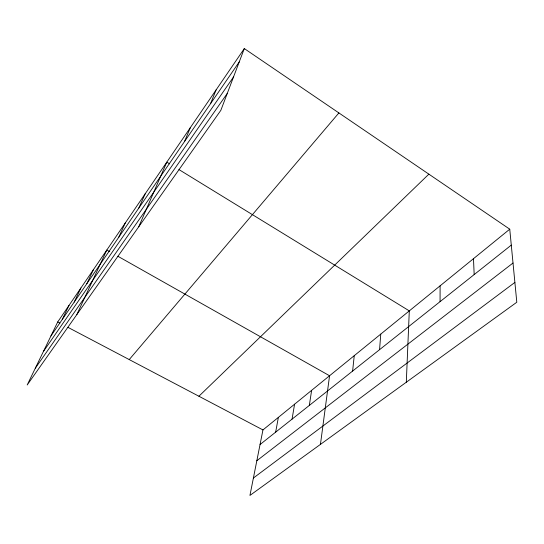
<?xml version="1.0" encoding="UTF-8"?>
<svg xmlns="http://www.w3.org/2000/svg" width="544" height="544" viewBox="0 0 544 544"><rect width="100%" height="100%" fill="white"/><g stroke="black" fill="none" stroke-linecap="round" stroke-linejoin="round"><path stroke-width="0.82" d="M440.069 301.648L440.11 285.824M406.307 382.228L409.299 310.889L178.915 169.551M379.569 349.67L380.759 334.104M352.614 371.069L354.246 355.667M320.45 444.387L329.562 375.748L117.885 256.265M309.332 405.423L311.617 390.347M292.06 419.132L294.576 404.206M275.652 432.154L278.372 417.384M509.748 229.187L262.949 429.93L249.941 495.428L516.8 302.24L509.748 229.187L244.31 48.572L57.712 321.96L27.2 384.968L220.844 110.323L244.31 48.572M210.562 103.646L216.077 89.937M184.484 141.596L190.346 127.629M138.727 226.787L166.804 162.126L169.653 163.873M138.836 208.026L145.18 193.807M118.748 237.259L125.249 223.013M76.826 314.582L106.814 250.016L109.766 251.682M86.822 283.723L93.5 269.525M74.188 302.11L80.913 287.966M62.247 319.491L69 305.422M50.932 335.954L239.244 61.907M43.411 351.499L233.519 76.969M35.346 368.152L227.276 93.405M129.234 359.584L338.892 112.928M198.907 396.236L428.869 174.155M260.046 444.543L511.285 245.12M256.829 460.734L513.012 263.017M253.395 478.026L514.889 282.411M57.712 321.96L59.915 323.122M68.014 327.379L262.949 429.93M473.484 258.679L474.171 274.584"/></g></svg>
